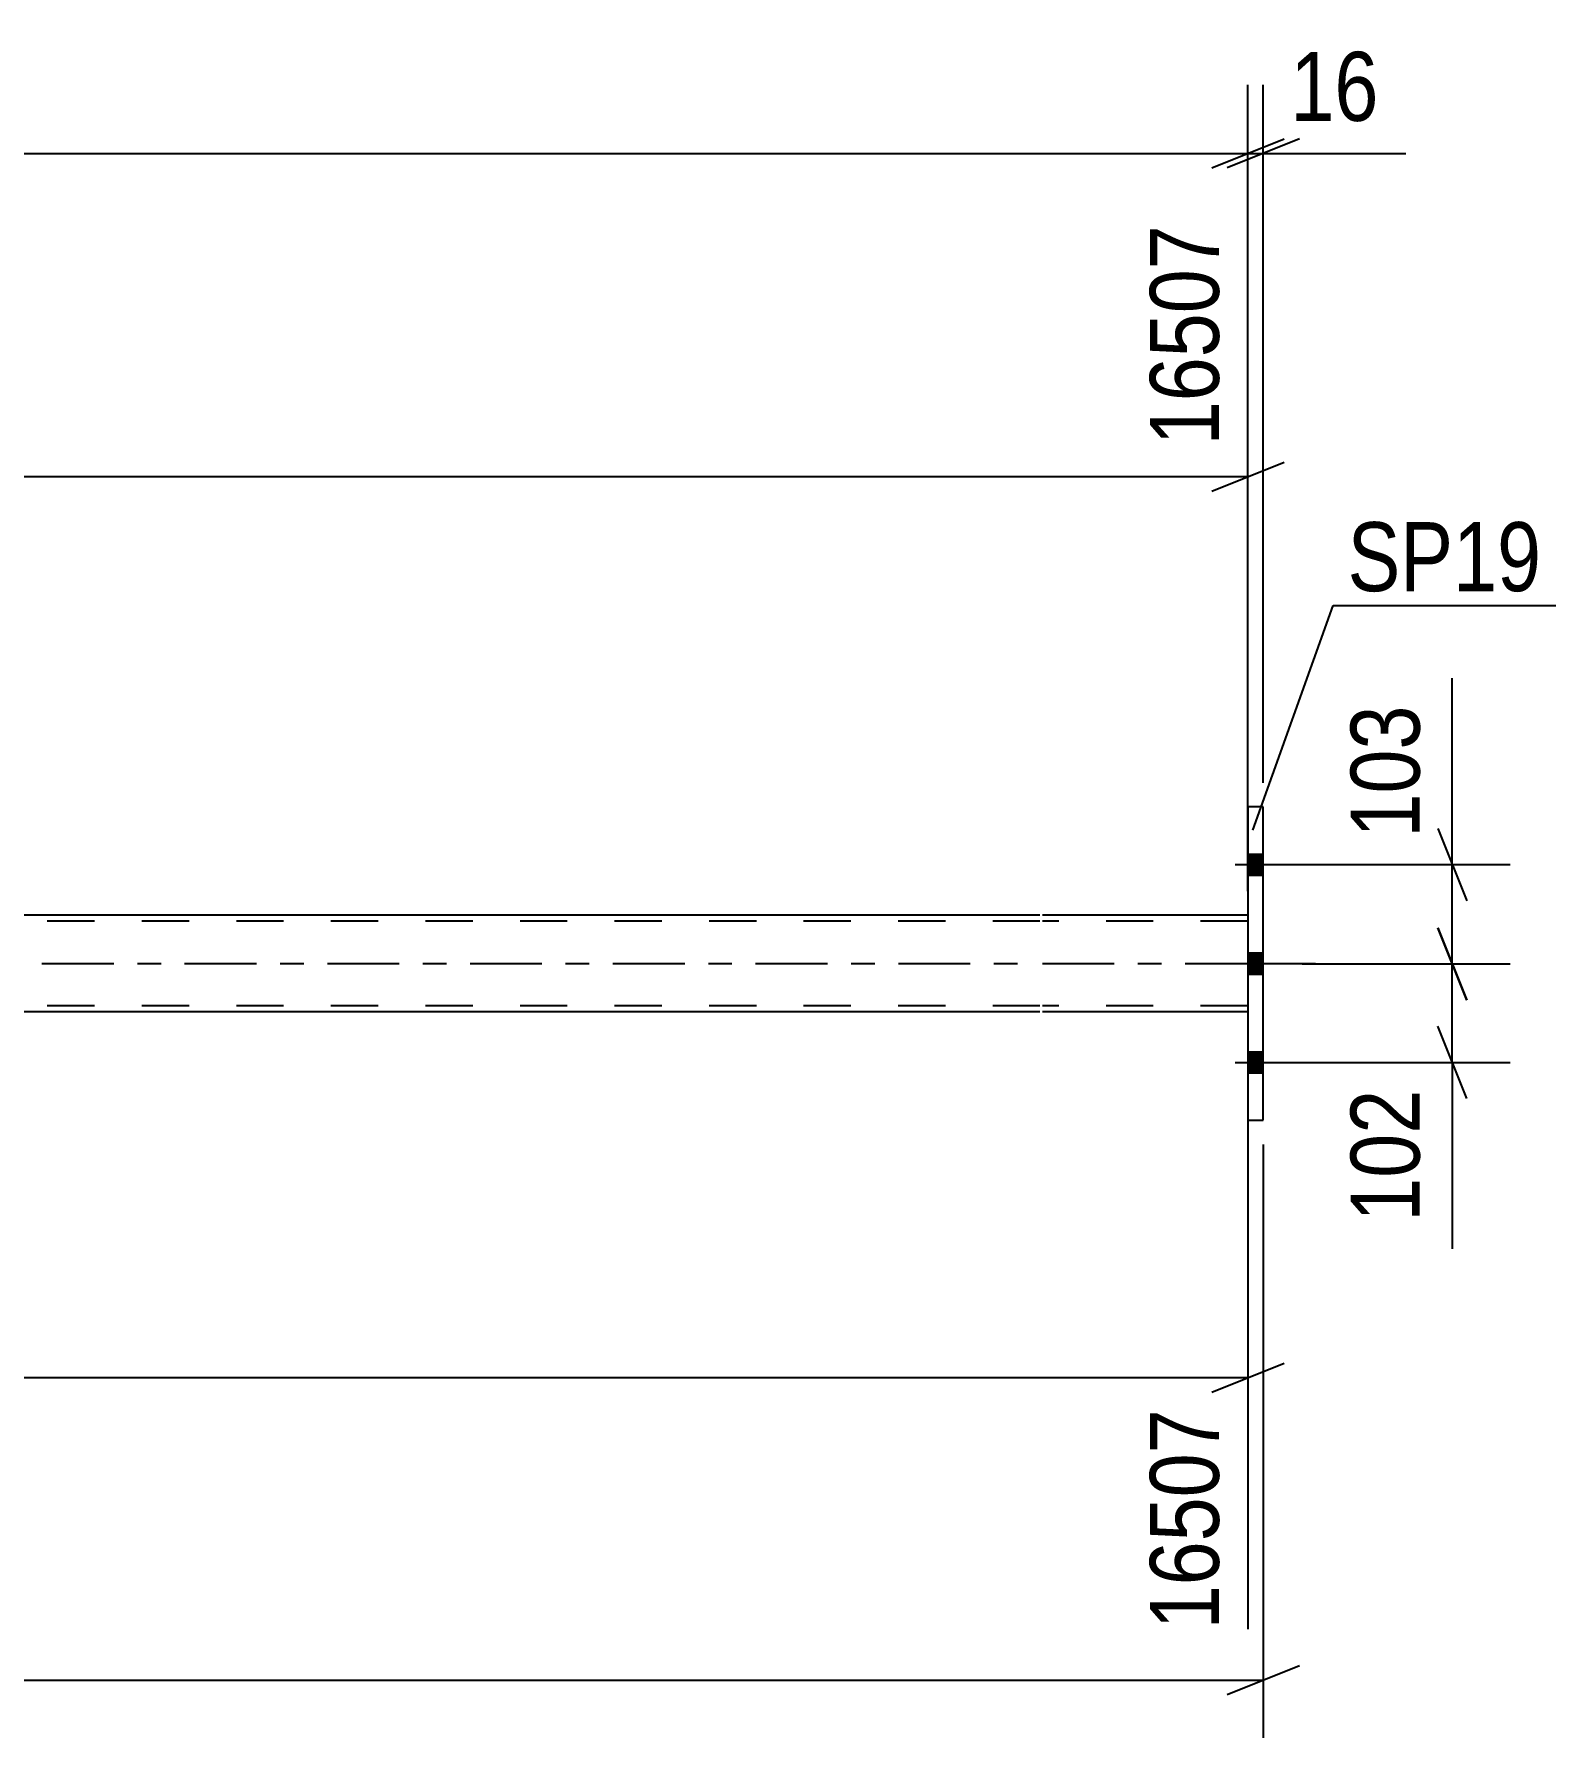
# Model space of a CAD drawing. Header units: millimetres. Extents: x 0 to 841, y 0 to 594.
# Drawn here: x 626.1 to 689.2, y 222.2 to 292.9 of the extents above; entities that cross this region are included whole.
import ezdxf

# ---------------------------------------------------------------- set-up
doc = ezdxf.new("R2010")
doc.units = ezdxf.units.MM
doc.linetypes.add('DXK_LINE_DOT2', pattern=[3.9198, 1.9599, -1.9599])
doc.linetypes.add('DXK_LINE_DOT3', pattern=[5.9187, 2.979, -0.9799, 0.9799, -0.9799])
doc.styles.add('Arial Narrow', font='ARIALN.TTF', dxfattribs={"height": 0.2})

# ---------------------------------------------------------------- blocks, each defined once
blk = doc.blocks.new('Bolt-318894934-2824 - 2752')
at = {"linetype": 'Continuous'}
for points in [[(677.088, 257.982), (677.088, 258.862), (676.448, 258.862), (676.448, 257.982)], [(677.088, 257.982), (677.088, 258.862), (676.448, 258.862), (676.448, 257.982)], [(677.088, 257.982), (677.088, 258.862), (676.448, 258.862), (676.448, 257.982)], [(677.088, 253.882), (677.088, 254.762), (676.448, 254.762), (676.448, 253.882)], [(677.088, 253.882), (677.088, 254.762), (676.448, 254.762), (676.448, 253.882)], [(677.088, 249.782), (677.088, 250.662), (676.448, 250.662), (676.448, 249.782)], [(677.088, 249.782), (677.088, 250.662), (676.448, 250.662), (676.448, 249.782)], [(677.088, 249.782), (677.088, 250.662), (676.448, 250.662), (676.448, 249.782)]]:
    blk.add_hatch(color=1, dxfattribs=at).paths.add_polyline_path(points)
at = {"color": 1, "linetype": 'Continuous'}
for p, q in [((676.448, 258.862), (677.088, 258.862)), ((676.448, 258.862), (677.088, 258.862)), ((676.448, 258.862), (677.088, 258.862)), ((675.928, 258.422), (679.248, 258.422)), ((675.928, 258.422), (679.248, 258.422)), ((675.928, 258.422), (679.248, 258.422)), ((676.448, 257.982), (677.088, 257.982)), ((676.448, 257.982), (677.088, 257.982)), ((676.448, 257.982), (677.088, 257.982)), ((676.448, 254.762), (677.088, 254.762)), ((676.448, 254.762), (677.088, 254.762)), ((675.928, 254.322), (679.248, 254.322)), ((675.928, 254.322), (679.248, 254.322)), ((676.448, 253.882), (677.088, 253.882)), ((676.448, 253.882), (677.088, 253.882)), ((675.928, 250.222), (679.248, 250.222)), ((675.928, 250.222), (679.248, 250.222)), ((675.928, 250.222), (679.248, 250.222)), ((676.448, 250.662), (677.088, 250.662)), ((676.448, 250.662), (677.088, 250.662)), ((676.448, 250.662), (677.088, 250.662)), ((676.448, 249.782), (677.088, 249.782)), ((676.448, 249.782), (677.088, 249.782)), ((676.448, 249.782), (677.088, 249.782))]:
    blk.add_line(p, q, dxfattribs=at)
blk = doc.blocks.new('Part-318894934-2930 - 2752')
at = {"color": 2, "linetype": 'Continuous'}
for p, q in [((677.088, 260.822), (676.448, 260.822)), ((676.448, 260.822), (676.448, 247.822)), ((677.088, 247.822), (677.088, 260.822)), ((676.448, 247.822), (677.088, 247.822))]:
    blk.add_line(p, q, dxfattribs=at)
blk = doc.blocks.new('Part-318894934-2876 - 2752')
at = {"color": 7, "linetype": 'DXK_LINE_DOT2'}
for p, q in [((667.828, 256.082), (93.762, 256.082)), ((676.448, 256.082), (667.928, 256.082)), ((676.448, 256.322), (676.448, 252.322)), ((667.828, 252.562), (93.762, 252.562)), ((676.448, 252.562), (667.928, 252.562))]:
    blk.add_line(p, q, dxfattribs=at)
at = {"color": 2, "linetype": 'Continuous'}
for p, q in [((667.828, 256.322), (624.663, 256.322)), ((676.448, 256.322), (667.928, 256.322)), ((667.828, 252.322), (624.663, 252.322)), ((676.448, 252.322), (667.928, 252.322))]:
    blk.add_line(p, q, dxfattribs=at)
at = {"color": 7, "linetype": 'DXK_LINE_DOT3'}
for p, q in [((93.762, 254.322), (667.828, 254.322)), ((667.928, 254.322), (676.448, 254.322))]:
    blk.add_line(p, q, dxfattribs=at)
blk = doc.blocks.new('StraightDimension-318894934-7339 - 2752')
at = {"color": 7, "linetype": 'Continuous'}
for p, q in [((676.448, 261.822), (676.448, 290.768)), ((674.948, 287.318), (677.948, 288.518)), ((85.142, 287.918), (676.448, 287.918))]:
    blk.add_line(p, q, dxfattribs=at)
blk = doc.blocks.new('StraightDimension-318894934-3085 - 2752')
at = {"color": 7, "linetype": 'Continuous'}
for p, q in [((684.921, 258.422), (684.921, 266.156)), ((684.921, 258.422), (684.921, 266.156)), ((684.321, 259.922), (685.521, 256.922)), ((678.703, 258.422), (687.321, 258.422)), ((684.921, 254.302), (684.921, 258.422)), ((685.521, 252.802), (684.321, 255.802)), ((678.703, 254.302), (687.321, 254.302))]:
    blk.add_line(p, q, dxfattribs=at)
at = {"color": 0}
blk.add_wipeout([(684.171, 265.631), (679.971, 265.631), (679.971, 258.947), (684.171, 258.947)], dxfattribs=at)
at = {"color": 3, "style": 'Arial Narrow'}
blk.add_text('103', height=2.8633, rotation=90.00021, dxfattribs=at).set_placement((683.571, 259.547))
blk = doc.blocks.new('StraightDimension-318894934-3051 - 2752')
at = {"color": 7, "linetype": 'Continuous'}
for p, q in [((677.088, 246.822), (677.088, 222.205)), ((675.588, 224.005), (678.588, 225.205)), ((84.502, 224.605), (677.088, 224.605))]:
    blk.add_line(p, q, dxfattribs=at)
blk = doc.blocks.new('StraightDimension-318894934-3074 - 2752')
at = {"color": 7, "linetype": 'Continuous'}
for p, q in [((526.635, 264.922), (526.635, 284.958)), ((676.448, 257.322), (676.448, 284.958)), ((528.135, 275.117), (525.135, 273.917)), ((674.948, 273.917), (677.948, 275.117)), ((526.635, 274.517), (676.448, 274.517))]:
    blk.add_line(p, q, dxfattribs=at)
at = {"color": 0}
blk.add_wipeout([(605.798, 275.267), (605.798, 279.467), (597.285, 279.467), (597.285, 275.267)], dxfattribs=at)
at = {"color": 3, "style": 'Arial Narrow'}
blk.add_text('3891', height=2.8633, dxfattribs=at).set_placement((597.885, 275.867))
at = {"color": 0, "linetype": 'Continuous'}
blk.add_wipeout([(675.848, 285.558), (671.648, 285.558), (671.648, 275.217), (675.848, 275.217)], dxfattribs=at)
at = {"color": 3, "linetype": 'Continuous', "style": 'Arial Narrow'}
blk.add_text('16507', height=2.8633, rotation=90.00021, dxfattribs=at).set_placement((675.248, 275.817))
blk = doc.blocks.new('StraightDimension-318894934-3098 - 2752')
at = {"color": 7, "linetype": 'Continuous'}
for p, q in [((684.321, 255.802), (685.521, 252.802)), ((678.703, 254.302), (687.321, 254.302)), ((684.921, 250.222), (684.921, 254.302)), ((685.521, 248.722), (684.321, 251.722)), ((678.703, 250.222), (687.321, 250.222)), ((684.921, 250.222), (684.921, 242.488)), ((684.921, 250.222), (684.921, 242.488))]:
    blk.add_line(p, q, dxfattribs=at)
at = {"color": 0}
blk.add_wipeout([(684.171, 249.697), (679.971, 249.697), (679.971, 243.013), (684.171, 243.013)], dxfattribs=at)
at = {"color": 3, "style": 'Arial Narrow'}
blk.add_text('102', height=2.8633, rotation=90.00021, dxfattribs=at).set_placement((683.571, 243.613))
blk = doc.blocks.new('StraightDimension-318894934-3148 - 2752')
at = {"color": 7, "linetype": 'Continuous'}
for p, q in [((676.448, 251.322), (676.448, 226.711)), ((526.635, 242.922), (526.635, 226.711)), ((528.135, 237.751), (525.135, 236.551)), ((674.948, 236.551), (677.948, 237.751)), ((526.635, 237.151), (676.448, 237.151))]:
    blk.add_line(p, q, dxfattribs=at)
at = {"color": 0}
blk.add_wipeout([(605.798, 237.901), (605.798, 242.101), (597.285, 242.101), (597.285, 237.901)], dxfattribs=at)
at = {"color": 3, "style": 'Arial Narrow'}
blk.add_text('3891', height=2.8633, dxfattribs=at).set_placement((597.885, 238.501))
at = {"color": 0, "linetype": 'Continuous'}
blk.add_wipeout([(675.848, 236.451), (671.648, 236.451), (671.648, 226.111), (675.848, 226.111)], dxfattribs=at)
at = {"color": 3, "linetype": 'Continuous', "style": 'Arial Narrow'}
blk.add_text('16507', height=2.8633, rotation=90.00021, dxfattribs=at).set_placement((675.248, 226.711))
blk = doc.blocks.new('StraightDimension-318894934-7338 - 2752')
at = {"color": 7, "linetype": 'Continuous'}
for p, q in [((676.448, 261.822), (676.448, 290.768)), ((677.088, 261.822), (677.088, 290.768)), ((674.948, 287.318), (677.948, 288.518)), ((678.588, 288.518), (675.588, 287.318)), ((676.448, 287.918), (677.088, 287.918)), ((677.088, 287.918), (682.995, 287.918)), ((677.088, 287.918), (682.995, 287.918))]:
    blk.add_line(p, q, dxfattribs=at)
at = {"color": 0}
blk.add_wipeout([(682.47, 288.668), (682.47, 292.868), (677.613, 292.868), (677.613, 288.668)], dxfattribs=at)
at = {"color": 3, "style": 'Arial Narrow'}
blk.add_text('16', height=2.8633, dxfattribs=at).set_placement((678.213, 289.268))
blk = doc.blocks.new('Mark-318894934-2926 - 2752')
at = {"color": 30, "linetype": 'Continuous'}
for p, q in [((676.653, 259.857), (679.982, 269.163)), ((679.982, 269.163), (689.221, 269.163))]:
    blk.add_line(p, q, dxfattribs=at)
at = {"color": 0}
blk.add_wipeout([(688.621, 269.763), (688.621, 272.763), (680.582, 272.763), (680.582, 269.763)], dxfattribs=at)
blk.add_wipeout([(688.621, 269.763), (688.621, 272.763), (680.582, 272.763), (680.582, 269.763)], dxfattribs=at)
at = {"color": 3, "style": 'Arial Narrow'}
blk.add_text('SP19', height=2.8633, dxfattribs=at).set_placement((680.582, 269.763))

msp = doc.modelspace()

# ---------------------------------------------------------------- block references
for name in ['StraightDimension-318894934-7339 - 2752', 'Part-318894934-2930 - 2752', 'Bolt-318894934-2824 - 2752', 'Part-318894934-2876 - 2752', 'StraightDimension-318894934-3051 - 2752']:
    msp.add_blockref(name, (0, 0))

# ---------------------------------------------------------------- next in the draw order: block references
for name in ['StraightDimension-318894934-3074 - 2752', 'StraightDimension-318894934-3085 - 2752', 'StraightDimension-318894934-3148 - 2752']:
    msp.add_blockref(name, (0, 0))

# ---------------------------------------------------------------- next in the draw order: block references
for name in ['StraightDimension-318894934-7338 - 2752', 'StraightDimension-318894934-3098 - 2752']:
    msp.add_blockref(name, (0, 0))

# ---------------------------------------------------------------- next in the draw order: block references
msp.add_blockref('Mark-318894934-2926 - 2752', (0, 0))

doc.saveas('drawing.dxf')
